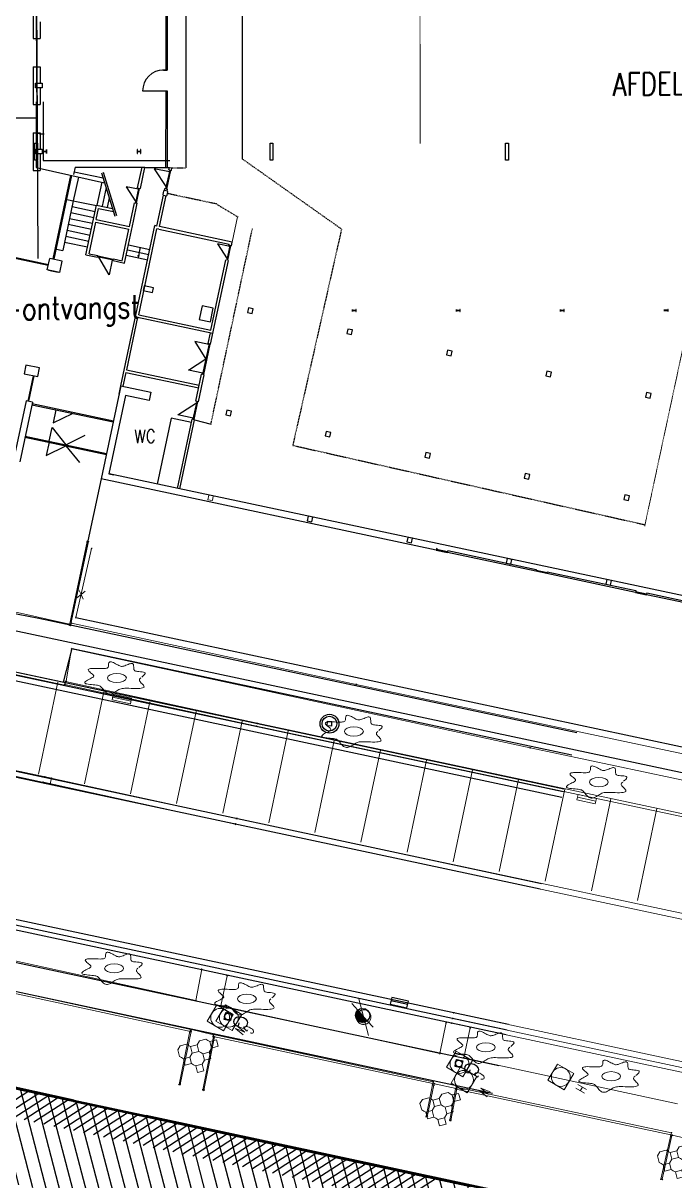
# Model space of a CAD drawing. Header units: millimetres. Extents: x 3476 to 38328, y 1439 to 26921.
# Drawn here: x 6747 to 10207, y 4517 to 10658 of the extents above; entities that cross this region are included whole.
import ezdxf

# ---------------------------------------------------------------- set-up
doc = ezdxf.new("R2010")
doc.units = ezdxf.units.MM
doc.header["$LTSCALE"] = 100
doc.header["$MEASUREMENT"] = 0
doc.linetypes.add('DASHDOT', pattern=[1, 0.5, -0.25, 0, -0.25])
doc.linetypes.add('DOT', pattern=[0.055, 0.03, -0.025])
doc.layers.get('0').update_dxf_attribs({"linetype": 'CONTINUOUS'})
for name, color, linetype in [('--W-KINKERS-BESTAAND-Z', 7, 'CONTINUOUS'), ('A-CIRCULATIE', 4, 'CONTINUOUS'), ('A-KOLOM', 7, 'CONTINUOUS'), ('A-MUUR', 7, 'CONTINUOUS'), ('B-01', 7, 'CONTINUOUS'), ('B-02', 7, 'CONTINUOUS'), ('B-05', 7, 'CONTINUOUS'), ('B-06', 7, 'CONTINUOUS'), ('B-07', 7, 'CONTINUOUS'), ('B-HUISNRS', 7, 'CONTINUOUS'), ('BT-AFSL', 7, 'CONTINUOUS'), ('BT-BEPL', 7, 'CONTINUOUS'), ('BT-GEBO1', 7, 'CONTINUOUS'), ('BT-GEBO2', 7, 'CONTINUOUS'), ('BT-KAPA', 7, 'CONTINUOUS'), ('BT-WEG1', 7, 'CONTINUOUS'), ('BT-WEG2', 7, 'CONTINUOUS'), ('C-LINE-D025', 7, 'DASHDOT'), ('CIRCULATIE', 4, 'DOT'), ('DEUR', 4, 'CONTINUOUS'), ('G-PARKEERVAK-GEMEENTE', 1, 'CONTINUOUS'), ('KOLOM', 3, 'CONTINUOUS'), ('L-GEBOUWEN', 7, 'CONTINUOUS'), ('L-VELDDATA', 7, 'CONTINUOUS'), ('MUUR', 7, 'CONTINUOUS'), ('STRATEN', 5, 'CONTINUOUS'), ('TEKST', 4, 'CONTINUOUS'), ('wand', 6, 'CONTINUOUS')]:
    doc.layers.add(name, color=color, linetype=linetype)
doc.styles.add('ROMANS', font='romans', dxfattribs={"width": 0.7})
doc.styles.get("Standard").update_dxf_attribs({"font": 'romans.shx', "width": 0.7, "height": 62.5})

# ---------------------------------------------------------------- blocks, each defined once
blk = doc.blocks.new('BEPLANTINGEN_LOOFBOOM')
at = {"color": 0, "lineweight": 20}
for p, q in [((-0.33, 1.2), (-0.28, 1.255)), ((-0.28, 1.255), (-0.23, 1.32)), ((-0.23, 1.32), (-0.18, 1.395)), ((-0.18, 1.395), (-0.125, 1.475)), ((-0.125, 1.475), (-0.075, 1.55)), ((-0.075, 1.55), (-0.02, 1.62)), ((-0.02, 1.62), (0.035, 1.68)), ((0.035, 1.68), (0.09, 1.72)), ((0.09, 1.72), (0.145, 1.74)), ((0.145, 1.74), (0.2, 1.74)), ((0.2, 1.74), (0.255, 1.72)), ((0.255, 1.72), (0.315, 1.68)), ((0.315, 1.68), (0.37, 1.62)), ((0.37, 1.62), (0.43, 1.535)), ((0.43, 1.535), (0.49, 1.435)), ((0.49, 1.435), (0.545, 1.33)), ((0.545, 1.33), (0.6, 1.22)), ((-1.255, 0.96), (-1.225, 1.015)), ((-1.255, 0.895), (-1.255, 0.96)), ((-1.245, 0.815), (-1.255, 0.895)), ((-1.215, 0.735), (-1.245, 0.815)), ((-1.225, 1.015), (-1.16, 1.055)), ((-1.19, 0.655), (-1.215, 0.735)), ((-1.16, 0.585), (-1.19, 0.655)), ((-1.16, 1.055), (-1.075, 1.075)), ((-1.075, 1.075), (-0.975, 1.085)), ((-0.975, 1.085), (-0.865, 1.09)), ((-0.865, 1.09), (-0.75, 1.09)), ((-0.65, 1.09), (-0.565, 1.095)), ((-0.565, 1.095), (-0.495, 1.105)), ((-0.495, 1.105), (-0.43, 1.13)), ((-0.43, 1.13), (-0.375, 1.16)), ((-0.375, 1.16), (-0.33, 1.2)), ((0.6, 1.22), (0.655, 1.11)), ((0.655, 1.11), (0.705, 1.015)), ((0.705, 1.015), (0.755, 0.935)), ((0.755, 0.935), (0.8, 0.87)), ((0.8, 0.87), (0.845, 0.82)), ((0.845, 0.82), (0.9, 0.78)), ((0.9, 0.78), (0.96, 0.75)), ((0.96, 0.75), (1.035, 0.73)), ((1.035, 0.73), (1.12, 0.715)), ((1.12, 0.715), (1.215, 0.705)), ((1.215, 0.705), (1.31, 0.69)), ((1.31, 0.69), (1.41, 0.68)), ((1.41, 0.68), (1.5, 0.665)), ((1.5, 0.665), (1.575, 0.645)), ((1.575, 0.645), (1.635, 0.615)), ((1.635, 0.615), (1.68, 0.58)), ((-1.73, -0.015), (-1.685, 0.025)), ((-1.685, 0.025), (-1.625, 0.07)), ((-1.625, 0.07), (-1.555, 0.115)), ((-1.555, 0.115), (-1.475, 0.165)), ((-1.475, 0.165), (-1.4, 0.215)), ((-1.4, 0.215), (-1.325, 0.26)), ((-1.325, 0.26), (-1.26, 0.305)), ((-1.26, 0.305), (-1.21, 0.345)), ((-1.21, 0.345), (-1.175, 0.385)), ((-1.175, 0.385), (-1.15, 0.425)), ((-1.145, 0.525), (-1.16, 0.585)), ((-1.15, 0.425), (-1.145, 0.47)), ((-1.145, 0.47), (-1.145, 0.525)), ((1.495, 0.075), (1.42, -0.015)), ((1.565, 0.165), (1.495, 0.075)), ((1.625, 0.255), (1.565, 0.165)), ((1.675, 0.34), (1.625, 0.255)), ((1.705, 0.415), (1.675, 0.34)), ((1.68, 0.58), (1.705, 0.535)), ((1.705, 0.535), (1.715, 0.48)), ((1.715, 0.48), (1.705, 0.415)), ((-1.765, -0.085), (-1.755, -0.055)), ((-1.755, -0.12), (-1.765, -0.085)), ((-1.755, -0.055), (-1.73, -0.015)), ((-1.73, -0.15), (-1.755, -0.12)), ((-1.69, -0.175), (-1.73, -0.15)), ((-1.635, -0.205), (-1.69, -0.175)), ((-1.57, -0.23), (-1.635, -0.205)), ((-1.495, -0.255), (-1.57, -0.23)), ((-1.425, -0.28), (-1.495, -0.255)), ((-1.355, -0.31), (-1.425, -0.28)), ((-1.295, -0.335), (-1.355, -0.31)), ((-1.25, -0.365), (-1.295, -0.335)), ((-1.22, -0.395), (-1.25, -0.365)), ((-1.24, -0.665), (-1.215, -0.59)), ((-1.205, -0.43), (-1.22, -0.395)), ((-1.215, -0.59), (-1.205, -0.525)), ((-1.2, -0.475), (-1.205, -0.43)), ((-1.205, -0.525), (-1.2, -0.475)), ((1.205, -0.365), (1.2, -0.42)), ((1.2, -0.42), (1.205, -0.48)), ((1.22, -0.31), (1.205, -0.365)), ((1.205, -0.48), (1.225, -0.55)), ((1.25, -0.25), (1.22, -0.31)), ((1.225, -0.55), (1.25, -0.625)), ((1.295, -0.185), (1.25, -0.25)), ((1.355, -0.105), (1.295, -0.185)), ((1.42, -0.015), (1.355, -0.105)), ((-1.35, -1.075), (-1.34, -1.005)), ((-1.35, -1.135), (-1.35, -1.075)), ((-1.34, -1.175), (-1.35, -1.135)), ((-1.34, -1.005), (-1.32, -0.925)), ((-1.315, -1.2), (-1.34, -1.175)), ((-1.32, -0.925), (-1.295, -0.84)), ((-1.285, -1.215), (-1.315, -1.2)), ((-1.295, -0.84), (-1.265, -0.75)), ((-1.24, -1.215), (-1.285, -1.215)), ((-1.265, -0.75), (-1.24, -0.665)), ((-1.185, -1.2), (-1.24, -1.215)), ((-1.125, -1.17), (-1.185, -1.2)), ((-1.055, -1.135), (-1.125, -1.17)), ((-0.985, -1.095), (-1.055, -1.135)), ((-0.915, -1.055), (-0.985, -1.095)), ((-0.845, -1.02), (-0.915, -1.055)), ((-0.78, -1), (-0.845, -1.02)), ((-0.72, -0.985), (-0.78, -1)), ((-0.67, -0.99), (-0.72, -0.985)), ((-0.625, -1.01), (-0.67, -0.99)), ((-0.58, -1.04), (-0.625, -1.01)), ((-0.54, -1.09), (-0.58, -1.04)), ((-0.5, -1.155), (-0.54, -1.09)), ((-0.455, -1.235), (-0.5, -1.155)), ((0.385, -1.21), (0.345, -1.265)), ((0.425, -1.175), (0.385, -1.21)), ((0.465, -1.15), (0.425, -1.175)), ((0.51, -1.135), (0.465, -1.15)), ((0.565, -1.135), (0.51, -1.135)), ((0.635, -1.145), (0.565, -1.135)), ((0.71, -1.16), (0.635, -1.145)), ((0.8, -1.18), (0.71, -1.16)), ((0.895, -1.2), (0.8, -1.18)), ((0.99, -1.225), (0.895, -1.2)), ((1.08, -1.24), (0.99, -1.225)), ((1.25, -0.625), (1.28, -0.71)), ((1.28, -0.71), (1.31, -0.8)), ((1.33, -1.205), (1.285, -1.23)), ((1.31, -0.8), (1.34, -0.89)), ((1.36, -1.165), (1.33, -1.205)), ((1.34, -0.89), (1.36, -0.975)), ((1.36, -0.975), (1.375, -1.05)), ((1.375, -1.115), (1.36, -1.165)), ((1.375, -1.05), (1.375, -1.115)), ((-0.41, -1.325), (-0.455, -1.235)), ((-0.365, -1.42), (-0.41, -1.325)), ((-0.315, -1.515), (-0.365, -1.42)), ((-0.27, -1.6), (-0.315, -1.515)), ((-0.22, -1.675), (-0.27, -1.6)), ((-0.17, -1.725), (-0.22, -1.675)), ((-0.12, -1.76), (-0.17, -1.725)), ((-0.075, -1.78), (-0.12, -1.76)), ((-0.025, -1.775), (-0.075, -1.78)), ((0.025, -1.75), (-0.025, -1.775)), ((0.075, -1.71), (0.025, -1.75)), ((0.12, -1.65), (0.075, -1.71)), ((0.17, -1.575), (0.12, -1.65)), ((0.215, -1.495), (0.17, -1.575)), ((0.26, -1.41), (0.215, -1.495)), ((0.305, -1.335), (0.26, -1.41)), ((0.345, -1.265), (0.305, -1.335)), ((1.16, -1.245), (1.08, -1.24)), ((1.23, -1.245), (1.16, -1.245)), ((1.285, -1.23), (1.23, -1.245))]:
    blk.add_line(p, q, dxfattribs=at)
blk.add_circle((0, 0), 0.5, dxfattribs=at)
at = {"flags": 1}
for tag, p in [('POINTNUMBER', (0, 0)), ('COMMENT', (0, -1.25))]:
    blk.add_attdef(tag, p, '', height=1, dxfattribs=at)
blk = doc.blocks.new('INVISIBLE')
at = {"color": 0, "lineweight": 9}
for p, q in [((-0.0375, 0), (0.0375, 0)), ((0, -0.0375), (0, 0.0375))]:
    blk.add_line(p, q, dxfattribs=at)
at = {"flags": 1}
for tag, p in [('POINTNUMBER', (0, 0)), ('COMMENT', (0, -1.25))]:
    blk.add_attdef(tag, p, '', height=1, dxfattribs=at)
blk = doc.blocks.new('AFSLUITING_HOUTPRIKKEL')
at = {"color": 0, "lineweight": 5}
blk.add_line((0, 0), (3, 0), dxfattribs=at)
at = {"color": 0, "lineweight": 20}
for q in [(0.825, 0.175), (0.825, -0.175), (1.175, 0.175), (1.175, -0.175)]:
    blk.add_line((1, 0), q, dxfattribs=at)
blk = doc.blocks.new('WEGEN_STRAATKOLK')
at = {"color": 0, "lineweight": 20}
for p, q in [((-0.5, 0.15), (0.5, 0.15)), ((-0.5, -0.15), (-0.5, 0.15)), ((-0.5, 0), (0.5, 0)), ((0.5, -0.15), (0.5, 0.15)), ((-0.5, -0.15), (0.5, -0.15))]:
    blk.add_line(p, q, dxfattribs=at)
at = {"flags": 1}
for tag, p in [('POINTNUMBER', (0, 0)), ('COMMENT', (0, -1.25))]:
    blk.add_attdef(tag, p, '', height=1, dxfattribs=at)
blk = doc.blocks.new('PALEN_VERLICHTING')
h = blk.add_hatch(color=0)
edge = h.paths.add_edge_path()
edge.add_line((-0.275, -0.275), (0.275, 0.275))
edge.add_arc((0, 0), 0.389, -135, 45, ccw=False)
at = {"color": 0, "lineweight": 20}
blk.add_line((-0.705, -0.705), (0.71, 0.705), dxfattribs=at)
for start, end in [(45, 225), (225, 45)]:
    blk.add_arc((0, 0), 0.389, start, end, dxfattribs=at)
at = {"flags": 1}
for tag, p in [('POINTNUMBER', (0, 0)), ('COMMENT', (0, -1.25))]:
    blk.add_attdef(tag, p, '', height=1, dxfattribs=at)
blk = doc.blocks.new('STRMEUB_STRAATKAP_G')
at = {"color": 0, "lineweight": 20}
for p, q in [((-0.5, -0.5), (-0.5, 0.5)), ((-0.5, 0.5), (0.5, 0.5)), ((0.5, -0.5), (0.5, 0.5)), ((-0.5, -0.5), (0.5, -0.5))]:
    blk.add_line(p, q, dxfattribs=at)
blk.add_circle((0, 0), 0.5, dxfattribs=at)
at = {"color": 0, "insert": (0, 1.25), "char_height": 0.525, "width": 0.80566, "attachment_point": 5}
blk.add_mtext('\\Ftxt.shx|b0;G', dxfattribs=at)
at = {"flags": 1}
for tag, p in [('POINTNUMBER', (0, 0)), ('COMMENT', (0, -1.25))]:
    blk.add_attdef(tag, p, '', height=1, dxfattribs=at)
blk = doc.blocks.new('STRMEUB_STRAATKAP_W')
at = {"color": 0, "lineweight": 20}
for p, q in [((-0.5, -0.5), (-0.5, 0.5)), ((-0.5, 0.5), (0.5, 0.5)), ((0.5, -0.5), (0.5, 0.5)), ((-0.5, -0.5), (0.5, -0.5))]:
    blk.add_line(p, q, dxfattribs=at)
blk.add_circle((0, 0), 0.5, dxfattribs=at)
at = {"color": 0, "insert": (0, 1.25), "char_height": 0.525, "width": 0.91553, "attachment_point": 5}
blk.add_mtext('\\Ftxt.shx|b0;W', dxfattribs=at)
at = {"flags": 1}
for tag, p in [('POINTNUMBER', (0, 0)), ('COMMENT', (0, -1.25))]:
    blk.add_attdef(tag, p, '', height=1, dxfattribs=at)
blk = doc.blocks.new('VERHARDING_SIERTEGELS')
at = {"color": 0, "lineweight": 20}
for p, q in [((-1, 0.5), (-0.75, 0.75)), ((-0.75, 0.75), (-0.5, 0.5)), ((-0.25, 0.5), (0, 0.75)), ((0, 0.75), (0.25, 0.5)), ((0.5, 0.5), (0.75, 0.75)), ((0.75, 0.75), (1, 0.5)), ((-1, 0.5), (-0.75, 0.245)), ((-0.75, 0.25), (-0.5, 0.5)), ((-0.75, 0.125), (-0.75, 0.25)), ((-0.75, 0), (-0.75, 0.125)), ((-0.75, 0), (-0.5, -0.25)), ((-0.5, 0.5), (-0.25, 0.5)), ((-0.25, 0.5), (0, 0.245)), ((-0.25, -0.25), (0, 0)), ((0, 0.25), (0.25, 0.5)), ((0, 0.125), (0, 0.25)), ((0, 0), (0, 0.125)), ((0, 0), (0.25, -0.25)), ((0.25, 0.5), (0.5, 0.5)), ((0.5, 0.5), (0.75, 0.245)), ((0.5, -0.25), (0.75, 0)), ((0.75, 0.25), (1, 0.5)), ((0.75, 0.125), (0.75, 0.25)), ((0.75, 0), (0.75, 0.125)), ((0.75, 0), (1, -0.25)), ((-0.5, -0.25), (-0.25, -0.25)), ((-0.25, -0.25), (0, -0.505)), ((0, -0.5), (0.25, -0.25)), ((0, -0.625), (0, -0.5)), ((0.25, -0.25), (0.5, -0.25)), ((0.5, -0.25), (0.75, -0.505)), ((0.75, -0.5), (1, -0.25)), ((0.75, -0.625), (0.75, -0.5)), ((0, -0.75), (0, -0.625)), ((0, -0.75), (0.25, -1)), ((0.25, -1), (0.5, -1)), ((0.5, -1), (0.75, -0.75)), ((0.75, -0.75), (0.75, -0.625))]:
    blk.add_line(p, q, dxfattribs=at)
at = {"flags": 1}
for tag, p in [('POINTNUMBER', (0, 0)), ('COMMENT', (0, -1.25))]:
    blk.add_attdef(tag, p, '', height=1, dxfattribs=at)
blk = doc.blocks.new('STRMEUB_BRANDKRAAN')
at = {"color": 0, "lineweight": 20}
for p, q in [((-0.5, -0.5), (-0.5, 0.5)), ((-0.5, 0.5), (0.5, 0.5)), ((0.5, -0.5), (0.5, 0.5)), ((-0.5, -0.5), (0.5, -0.5))]:
    blk.add_line(p, q, dxfattribs=at)
blk.add_circle((0, 0), 0.5, dxfattribs=at)
at = {"color": 0, "insert": (0, 1.25), "char_height": 0.525, "width": 0.84229, "attachment_point": 5}
blk.add_mtext('\\Ftxt.shx|b0;H', dxfattribs=at)
at = {"flags": 1}
for tag, p in [('POINTNUMBER', (0, 0)), ('COMMENT', (0, -1.25))]:
    blk.add_attdef(tag, p, '', height=1, dxfattribs=at)
blk = doc.blocks.new('061')
for p, q in [((-0.126, -0.126), (-0.126, 0.126)), ((0.126, 0.126), (-0.126, 0.126)), ((0.126, 0.126), (0.126, -0.126)), ((-0.126, -0.126), (0.126, -0.126))]:
    blk.add_line(p, q)
for radius in [0.501, 0.392]:
    blk.add_circle((0, 0), radius)
blk = doc.blocks.new('0721')
at = {"color": 0}
for p, q in [((-0.18, 0.166), (-0.166, 0.18)), ((-0.18, 0.145), (-0.145, 0.18)), ((-0.18, 0.124), (-0.124, 0.18)), ((-0.18, 0.103), (-0.103, 0.18)), ((-0.18, 0.081), (-0.081, 0.18)), ((-0.18, 0.06), (-0.162, 0.078)), ((-0.18, 0.039), (-0.174, 0.045)), ((-0.18, 0.018), (-0.179, 0.019)), ((-0.078, 0.162), (-0.06, 0.18)), ((-0.045, 0.174), (-0.039, 0.18)), ((-0.019, 0.179), (-0.018, 0.18)), ((0.003, 0.18), (0.003, 0.18)), ((0.023, 0.179), (0.025, 0.18)), ((0.041, 0.175), (0.046, 0.18)), ((0.058, 0.171), (0.067, 0.18)), ((0.073, 0.165), (0.088, 0.18)), ((0.087, 0.158), (0.109, 0.18)), ((0.1, 0.15), (0.131, 0.18)), ((0.112, 0.141), (0.152, 0.18)), ((0.124, 0.131), (0.173, 0.18)), ((0.134, 0.12), (0.18, 0.166)), ((0.144, 0.108), (0.18, 0.144)), ((0.152, 0.096), (0.18, 0.123)), ((0.16, 0.082), (0.18, 0.102)), ((0.167, 0.068), (0.18, 0.081)), ((0.172, 0.052), (0.18, 0.06)), ((0.177, 0.035), (0.18, 0.038)), ((0.179, 0.016), (0.18, 0.017)), ((-0.18, -0.003), (-0.18, -0.003)), ((-0.18, -0.025), (-0.179, -0.023)), ((-0.18, -0.046), (-0.175, -0.041)), ((-0.18, -0.067), (-0.171, -0.058)), ((-0.18, -0.088), (-0.165, -0.073)), ((-0.18, -0.109), (-0.158, -0.087)), ((-0.18, -0.131), (-0.15, -0.1)), ((-0.18, -0.152), (-0.141, -0.112)), ((-0.18, -0.173), (-0.131, -0.124)), ((-0.166, -0.18), (-0.12, -0.134)), ((-0.144, -0.18), (-0.108, -0.144)), ((-0.123, -0.18), (-0.096, -0.152)), ((-0.102, -0.18), (-0.082, -0.16)), ((-0.081, -0.18), (-0.068, -0.167)), ((-0.06, -0.18), (-0.052, -0.172)), ((-0.038, -0.18), (-0.035, -0.177)), ((-0.017, -0.18), (-0.016, -0.179)), ((0.004, -0.18), (0.004, -0.18)), ((0.025, -0.18), (0.027, -0.178)), ((0.046, -0.18), (0.055, -0.171)), ((0.068, -0.18), (0.18, -0.068)), ((0.089, -0.18), (0.18, -0.089)), ((0.11, -0.18), (0.18, -0.11)), ((0.131, -0.18), (0.18, -0.131)), ((0.153, -0.18), (0.18, -0.153)), ((0.171, -0.055), (0.18, -0.046)), ((0.174, -0.18), (0.18, -0.174)), ((0.178, -0.027), (0.18, -0.025)), ((0.18, -0.004), (0.18, -0.004))]:
    blk.add_line(p, q, dxfattribs=at)
for p, q in [((-0.18, -0.18), (-0.18, 0.18)), ((-0.18, 0.18), (0.18, 0.18)), ((0.18, -0.18), (0.18, 0.18)), ((-0.18, -0.18), (0.18, -0.18))]:
    blk.add_line(p, q)
blk.add_circle((0, 0), 0.18)
blk.add_text('G', height=0.75).set_placement((-0.216, 0.353))
blk = doc.blocks.new('062')
for p, q in [((0.453, 0.18), (-0.453, 0.18)), ((-0.453, 0.18), (-0.453, -0.18)), ((-0.453, 0), (0.453, 0)), ((0.453, -0.18), (0.453, 0.18)), ((-0.453, -0.18), (0.453, -0.18))]:
    blk.add_line(p, q)
blk = doc.blocks.new('0533')
for p, q in [((0.265, 0.265), (-0.265, -0.265)), ((0.6, 0.6), (0.265, 0.265)), ((-0.269, -0.269), (-0.6, -0.6))]:
    blk.add_line(p, q)
at = {"color": 0}
for p, q in [((0.275, -0.254), (0.01, 0.01)), ((0.3, -0.226), (0.037, 0.037)), ((0.321, -0.194), (0.064, 0.064)), ((0.339, -0.159), (0.09, 0.09)), ((0.355, -0.122), (0.117, 0.117)), ((0.366, -0.08), (0.143, 0.143)), ((0.373, -0.034), (0.17, 0.17)), ((0.375, 0.018), (0.196, 0.196)), ((0.367, 0.079), (0.223, 0.223)), ((0.34, 0.158), (0.249, 0.249)), ((-0.181, -0.329), (-0.255, -0.255)), ((-0.093, -0.363), (-0.228, -0.228)), ((-0.029, -0.374), (-0.202, -0.202)), ((0.024, -0.374), (-0.175, -0.175)), ((0.071, -0.368), (-0.149, -0.149)), ((0.113, -0.357), (-0.122, -0.122)), ((0.152, -0.343), (-0.096, -0.096)), ((0.187, -0.325), (-0.069, -0.069)), ((0.219, -0.304), (-0.043, -0.043)), ((0.249, -0.281), (-0.016, -0.016))]:
    blk.add_line(p, q, dxfattribs=at)
blk.add_circle((0, 0), 0.375)

msp = doc.modelspace()

# ---------------------------------------------------------------- hatches: boundary and pattern name
at = {"layer": 'BT-GEBO2'}
h = msp.add_hatch(dxfattribs=at)
h.set_pattern_fill('_VERTICAAL', color=256, scale=100, angle=-120.3716, style=0, pattern_type=0)
h.set_pattern_definition([(284.6284, (20030.515, 51681.626), (65.5377, 17.105985), [])])
h.paths.add_polyline_path([(12064.86, 3353.09), (12169.32, 3842.06), (7398.2, 4861.27), (4384.47, 5509.82), (4279.11, 5021.05)])
at = {"layer": 'MUUR'}
h = msp.add_hatch(color=7, dxfattribs=at)
h.paths.add_polyline_path([(7367.77, 9423.67), (7359.67, 9425.39), (7357.25, 9414.03)])
h.paths.add_polyline_path([(7359.67, 9425.39), (7351.56, 9427.11), (7357.25, 9414.03)])

# ---------------------------------------------------------------- linework, layer by layer
at = {"layer": '--W-KINKERS-BESTAAND-Z'}
msp.add_lwpolyline([(4001.3, 11262.4), (3979.24, 10761.52), (3975.01, 10654.6), (4200.75, 10654.6), (4200.75, 10154.6), (6821.65, 10154.6), (6776.87, 16949.91), (6052.05, 16958.41), (6044.02, 18165.54), (4737.66, 18158.51), (4737.06, 18261.68), (4550.96, 18261.42), (4320.56, 15769.57), (4285.03, 15266.81), (4208.31, 14266.71), (4170.23, 13764.08), (4091.66, 12764.61), (4061.92, 12262.82)], close=True, dxfattribs=at)
at = {"layer": 'A-CIRCULATIE'}
for p, q in [((7612.75, 9889.63), (7612.75, 17768.38)), ((7912.75, 9936.26), (7912.75, 16172.19))]:
    msp.add_line(p, q, dxfattribs=at)
at = {"layer": 'A-KOLOM'}
for points in [[(6812.75, 10314.14), (6812.75, 10339.14), (6847.75, 10339.14), (6847.75, 10314.14)], [(8058.25, 10021.64), (8073.25, 10021.64), (8073.25, 9931.64), (8058.25, 9931.64)], [(9308.25, 10021.64), (9323.25, 10021.64), (9323.25, 9931.64), (9308.25, 9931.64)]]:
    msp.add_lwpolyline(points, close=True, dxfattribs=at)
at = {"layer": 'A-KOLOM', "color": 7}
for points in [[(6808.25, 10021.64), (6823.25, 10021.64), (6823.25, 9931.64), (6808.25, 9931.64)], [(6808.25, 10021.64), (6823.25, 10021.64), (6823.25, 9931.64), (6808.25, 9931.64)], [(6808.25, 10021.64), (6823.25, 10021.64), (6823.25, 9931.64), (6808.25, 9931.64)], [(6812.75, 9964.14), (6812.75, 9989.14), (6847.75, 9989.14), (6847.75, 9964.14)]]:
    msp.add_lwpolyline(points, close=True, dxfattribs=at)
for points in [[(6872.25, 9966.64), (6872.25, 9986.64), (6871.25, 9986.64), (6871.25, 9978.77, -0.4142135), (6869.45, 9976.97), (6856.05, 9976.97, -0.4142136), (6854.25, 9978.77), (6854.25, 9986.64), (6853.25, 9986.64), (6853.25, 9966.64), (6854.25, 9966.64), (6854.25, 9974.52, -0.4142136), (6856.05, 9976.32), (6869.45, 9976.32, -0.4142136), (6871.25, 9974.52), (6871.25, 9966.64)], [(7372.25, 9966.64), (7372.25, 9986.64), (7371.25, 9986.64), (7371.25, 9978.77, -0.4142135), (7369.45, 9976.97), (7356.05, 9976.97, -0.4142136), (7354.25, 9978.77), (7354.25, 9986.64), (7353.25, 9986.64), (7353.25, 9966.64), (7354.25, 9966.64), (7354.25, 9974.52, -0.4142136), (7356.05, 9976.32), (7369.45, 9976.32, -0.4142136), (7371.25, 9974.52), (7371.25, 9966.64)]]:
    msp.add_lwpolyline(points, format="xyb", close=True, dxfattribs=at)
at = {"layer": 'A-MUUR'}
for p, q in [((7504.75, 15296.64), (7504.75, 10409.11)), ((7512.75, 15296.64), (7512.75, 10409.11)), ((6800.75, 10776.64), (6800.75, 10576.64)), ((6837.75, 10664.14), (6837.75, 10576.64)), ((6800.75, 10576.64), (6837.75, 10576.64)), ((6800.75, 10426.64), (6837.75, 10426.64)), ((6800.75, 10426.64), (6800.75, 10226.64)), ((6837.75, 10426.64), (6837.75, 10339.14)), ((6837.75, 10314.14), (6837.75, 10226.64)), ((7493.75, 10298.32), (7512.75, 10298.32)), ((6800.75, 10226.64), (6837.75, 10226.64)), ((6800.75, 10076.64), (6837.75, 10076.64)), ((6800.75, 10076.64), (6800.75, 9876.64)), ((6837.75, 10076.64), (6837.75, 9989.14))]:
    msp.add_line(p, q, dxfattribs=at)
at = {"layer": 'A-MUUR', "color": 0, "linetype": 'ByBlock'}
for p, q in [((7504.75, 10298.32), (7503.25, 9892.52)), ((7512.75, 10298.32), (7512.75, 9892.53))]:
    msp.add_line(p, q, dxfattribs=at)
at = {"layer": 'A-MUUR', "color": 7}
for p in [(6837.75, 9964.14), (6800.75, 9876.64)]:
    msp.add_line(p, (6837.75, 9876.64), dxfattribs=at)
at = {"layer": 'B-01'}
for points in [[(6830.88, 7502.67), (9687.01, 6895.19)], [(6961.77, 7163.02), (7007.12, 7341.29), (9659.27, 6776.89)], [(6569.73, 7198.99), (9606.86, 6553.31)], [(6575.97, 7228.34), (9613.71, 6582.53)], [(6579.09, 7243.01), (9617.14, 6597.14)], [(6445.87, 6715.01), (9492.54, 6065.61)], [(6452.13, 6744.35), (9499.38, 6094.83)], [(6498.53, 5918.95), (9317.38, 5318.41)], [(6504.78, 5948.3), (9324.22, 5347.63)], [(6493.32, 5894.5), (9311.67, 5294.07)], [(6420.73, 5738.07), (9273.02, 5129.2)], [(6370.84, 5594.2), (9238.45, 4981.71)]]:
    msp.add_lwpolyline(points, dxfattribs=at)
at = {"layer": 'B-02'}
for p, q in [((6594.07, 4875.97), (6772.33, 4991.13)), ((6646.78, 4864.66), (6825.04, 4979.82)), ((6699.48, 4853.35), (6877.74, 4968.51)), ((6752.18, 4842.04), (6930.44, 4957.2)), ((6804.89, 4830.73), (6983.15, 4945.88)), ((6857.59, 4819.42), (7035.85, 4934.57)), ((6910.3, 4808.1), (7088.55, 4923.26)), ((6963, 4796.79), (7141.26, 4911.95)), ((7015.7, 4785.48), (7193.96, 4900.64)), ((7068.41, 4774.17), (7246.67, 4889.33)), ((7121.11, 4762.86), (7299.37, 4878.02)), ((7173.81, 4751.55), (7352.07, 4866.71)), ((7226.52, 4740.24), (7404.78, 4855.4)), ((7279.22, 4728.93), (7457.53, 4844.11)), ((7331.93, 4717.61), (7510.28, 4832.83)), ((7384.64, 4706.31), (7563.03, 4821.55)), ((7437.39, 4695.03), (7615.78, 4810.27)), ((7490.14, 4683.75), (7668.53, 4798.99)), ((7542.89, 4672.47), (7721.29, 4787.71)), ((7595.65, 4661.19), (7774.04, 4776.43)), ((7648.4, 4649.91), (7826.79, 4765.15)), ((7701.15, 4638.63), (7879.54, 4753.87)), ((7753.9, 4627.35), (7932.29, 4742.59)), ((7806.65, 4616.07), (7985.04, 4731.31)), ((7859.4, 4604.79), (8037.8, 4720.03)), ((7912.16, 4593.51), (8090.55, 4708.75)), ((7964.91, 4582.23), (8143.3, 4697.47)), ((8017.66, 4570.95), (8196.05, 4686.19)), ((8070.41, 4559.67), (8248.8, 4674.91)), ((8123.16, 4548.39), (8301.56, 4663.63)), ((8175.92, 4537.11), (8354.31, 4652.35)), ((8228.67, 4525.83), (8407.06, 4641.07)), ((8281.42, 4514.55), (8459.81, 4629.79)), ((8334.17, 4503.27), (8512.56, 4618.51)), ((8386.92, 4491.99), (8565.31, 4607.23)), ((8439.67, 4480.71), (8618.07, 4595.95)), ((8492.43, 4469.43), (8670.82, 4584.67)), ((8545.18, 4458.15), (8723.57, 4573.39)), ((8597.93, 4446.87), (8776.32, 4562.11)), ((8650.68, 4435.59), (8829.07, 4550.83)), ((8703.43, 4424.3), (8881.82, 4539.55)), ((8756.18, 4413.02), (8934.58, 4528.27))]:
    msp.add_line(p, q, dxfattribs=at)
for points in [[(4560.07, 3931.95), (4071.23, 4037.08), (4386.39, 5503.14), (6144.83, 5125.8), (7405.77, 4855.18), (9122.72, 4488.04)], [(7405.77, 4855.18), (9122.72, 4488.04)]]:
    msp.add_lwpolyline(points, dxfattribs=at)
at = {"layer": 'B-HUISNRS'}
msp.add_line((6569.33, 7552.77), (6830.88, 7502.67), dxfattribs=at)
at = {"layer": 'BT-AFSL'}
msp.add_line((7026.68, 7505.28), (12342.89, 6373.11), dxfattribs=at)
at = {"layer": 'BT-GEBO1', "linetype": 'Continuous', "lineweight": 50}
for p, q in [((7016.87, 4942.36), (4384.47, 5509.82)), ((7016.87, 4942.36), (7398.2, 4861.27)), ((12169.32, 3842.06), (7398.2, 4861.27))]:
    msp.add_line(p, q, dxfattribs=at)
at = {"layer": 'BT-WEG1', "lineweight": 9}
for p, q in [((7087.89, 7908.86), (6993.91, 7464.77)), ((7093.76, 7907.62), (6999.78, 7463.53)), ((6972.32, 7160.38), (4473.56, 7695.68)), ((6969.17, 7145.72), (4485.13, 7677.86)), ((6993.68, 7470.45), (6573.9, 7563.87)), ((8514.82, 7150.72), (7004.34, 7475.81)), ((6975.29, 7168.02), (7005.07, 7338.75)), ((7005.07, 7338.75), (9438.52, 6814.44)), ((7986.19, 6929.49), (6969.14, 7150.82)), ((7989.35, 6944.15), (6972.33, 7165.47)), ((10966.59, 6629.64), (8514.82, 7150.72)), ((10461.97, 6417.88), (7989.35, 6944.15)), ((10458.84, 6403.21), (7986.19, 6929.49)), ((9438.52, 6814.44), (12119.21, 6247.21)), ((6529.49, 5721.84), (7663.41, 5474.75)), ((7663.41, 5474.75), (7696.52, 5639.57)), ((7830.67, 5605.61), (7797.43, 5446.22)), ((7635.84, 5310.07), (6491.41, 5556.59)), ((7637.95, 5319.84), (6493.52, 5566.37)), ((7797.43, 5446.22), (8959.75, 5192.91)), ((9033.05, 5408.08), (11583.67, 4862.79)), ((8959.75, 5192.91), (8992.88, 5356.89)), ((9021.54, 5354.3), (11572.17, 4809)), ((9026.77, 5378.74), (11577.4, 4833.45)), ((7574.83, 5029.22), (7633.1, 5311.3)), ((7580.71, 5028), (7638.98, 5310.08)), ((7640.5, 5319.36), (7758.55, 5291.91)), ((7757.57, 5282.65), (7701.64, 5000.09)), ((7763.46, 5281.49), (7707.52, 4998.92)), ((8921.93, 5033.58), (7755.46, 5283.81)), ((8924.03, 5043.36), (7757.55, 5293.59)), ((9120.19, 5328.98), (9086.82, 5169.45)), ((9086.82, 5169.45), (10221.15, 4925.56)), ((8886.9, 4858.84), (8921.11, 5026.29)), ((8892.78, 4857.63), (8926.99, 5025.09)), ((8930.73, 5032.66), (9046.86, 5007.66)), ((9043.09, 5006.23), (9012.2, 4838.65)), ((9048.99, 5005.14), (9018.1, 4837.56)), ((10186.26, 4762.22), (9046.2, 5004.43)), ((10188.34, 4772), (9048.28, 5014.21)), ((10133.18, 4526.84), (10185.57, 4759.37)), ((10139.03, 4525.53), (10191.43, 4758.05)), ((10192.68, 4760.26), (10308.37, 4732.62))]:
    msp.add_line(p, q, dxfattribs=at)
at = {"layer": 'BT-WEG1', "linetype": 'Continuous', "lineweight": 5}
for p, q in [((7087.89, 7908.86), (7093.76, 7907.62)), ((6993.91, 7464.77), (6999.78, 7463.53)), ((6972.33, 7165.47), (6969.14, 7150.82)), ((6972.32, 7160.38), (6969.17, 7145.72)), ((6891.61, 6623.62), (6897.87, 6652.96)), ((7638.98, 5310.08), (7633.1, 5311.3)), ((7637.95, 5319.84), (7635.84, 5310.07)), ((7757.55, 5293.59), (7755.46, 5283.81)), ((7757.57, 5282.65), (7763.46, 5281.49)), ((8924.03, 5043.36), (8921.93, 5033.58)), ((7580.71, 5028), (7574.83, 5029.22)), ((7701.64, 5000.09), (7707.52, 4998.92)), ((8926.99, 5025.09), (8921.11, 5026.29)), ((9043.09, 5006.23), (9048.99, 5005.14)), ((9048.28, 5014.21), (9046.2, 5004.43)), ((8892.78, 4857.63), (8886.9, 4858.84)), ((9012.2, 4838.65), (9018.1, 4837.56)), ((10191.43, 4758.05), (10185.57, 4759.37)), ((10188.34, 4772), (10186.26, 4762.22)), ((10139.03, 4525.53), (10133.18, 4526.84))]:
    msp.add_line(p, q, dxfattribs=at)
at = {"layer": 'BT-WEG1', "linetype": 'Continuous', "lineweight": 9}
for p, q in [((4282.53, 7211.17), (6897.87, 6652.96)), ((4276.26, 7181.83), (6891.61, 6623.62)), ((7879.53, 6439.33), (6862.48, 6660.66)), ((7873.15, 6410.01), (6856.1, 6631.34)), ((10348.17, 5883.24), (7875.52, 6409.51)), ((10354.41, 5912.58), (7881.77, 6438.85))]:
    msp.add_line(p, q, dxfattribs=at)
at = {"layer": 'C-LINE-D025'}
for p, q in [((6821.99, 10074.35), (6833.99, 10074.36)), ((6859, 10069.38), (6834, 10069.36))]:
    msp.add_line(p, q, dxfattribs=at)
at = {"layer": 'CIRCULATIE', "linetype": 'ByBlock'}
msp.add_line((7512.75, 10409.11), (7488.06, 10409.11), dxfattribs=at)
at = {"layer": 'CIRCULATIE', "color": 7, "linetype": 'ByBlock'}
for p, q in [((7492.58, 10409.11), (7512.75, 10409.11)), ((7381.79, 10298.32), (7492.58, 10298.32)), ((7492.58, 10298.32), (7512.75, 10298.32))]:
    msp.add_line(p, q, dxfattribs=at)
at = {"layer": 'CIRCULATIE', "color": 7}
for p, q in [((7537.42, 9889.63), (7612.75, 9889.63)), ((7773.43, 9698.51), (7514.2, 9753.53)), ((7773.43, 9698.51), (7886.21, 9630.43)), ((7889.59, 9627.89), (7886.21, 9630.43))]:
    msp.add_line(p, q, dxfattribs=at)
at = {"layer": 'CIRCULATIE'}
for p, q in [((7912.75, 9936.26), (8437.58, 9565.41)), ((7744.48, 8531.34), (7965.12, 9570.95)), ((8437.58, 9565.41), (8178.67, 8418.35)), ((8178.67, 8418.35), (10048.37, 7997.51))]:
    msp.add_line(p, q, dxfattribs=at)
at = {"layer": 'CIRCULATIE', "color": 7, "linetype": 'Continuous', "lineweight": 0}
msp.add_line((7857.76, 9496.42), (7886.21, 9630.43), dxfattribs=at)
at = {"layer": 'CIRCULATIE', "lineweight": 0}
msp.add_line((10292.2, 9132.97), (10046.75, 7989.96), dxfattribs=at)
at = {"layer": 'CIRCULATIE', "color": 7, "linetype": 'ByBlock'}
msp.add_arc((7492.58, 10298.32), 110.79, 90, 180, dxfattribs=at)
at = {"layer": 'DEUR', "color": 7}
for p, q in [((7524.57, 9868.62), (7443.68, 9885.47)), ((7443.68, 9885.47), (7507.85, 9785.82)), ((7505.79, 9778.78), (7527.15, 9878.61)), ((7510.99, 9777.68), (7532.3, 9877.29)), ((7360.64, 9776.74), (7295.12, 9790.38)), ((7295.12, 9790.38), (7346.52, 9710.56)), ((7345.16, 9704.4), (7361.61, 9781.28)), ((7348.91, 9703.61), (7365.33, 9780.34)), ((7845.25, 9473.63), (7779.73, 9487.28)), ((7779.73, 9487.28), (7831.13, 9407.45)), ((7829.77, 9401.3), (7846.22, 9478.18)), ((7833.52, 9400.5), (7849.94, 9477.23)), ((7224.71, 9400.54), (7142.54, 9417.98)), ((7225.54, 9404.45), (7143.37, 9421.89)), ((7203.33, 9323.44), (7149.3, 9416.62)), ((7219.87, 9401.36), (7203.33, 9323.44)), ((7733.26, 8952.7), (7658.4, 8968.69)), ((7658.4, 8968.69), (7717.23, 8876.29)), ((7734.24, 8957.34), (7700.22, 8795.24)), ((7738.73, 8955.69), (7704.71, 8793.59)), ((7625.87, 8817.14), (7717.44, 8877.26)), ((7700.7, 8801.01), (7625.87, 8817.14)), ((6921.56, 8606.9), (6906.82, 8537.44)), ((7569.29, 8579.77), (7667.28, 8644.11)), ((7668.82, 8651.74), (7648.88, 8556.74)), ((7673.45, 8650.76), (7653.37, 8555.1)), ((6906.82, 8537.44), (7010.03, 8587.71)), ((7649.36, 8562.52), (7569.29, 8579.77)), ((6886.4, 8440.57), (6901.76, 8512.96)), ((6901.76, 8512.96), (6974.25, 8421.56)), ((6885.02, 8434.73), (6870.28, 8365.28)), ((6870.28, 8365.28), (6973.49, 8415.55)), ((6973.49, 8415.55), (7046.63, 8327.85)), ((6974.25, 8421.56), (7077.35, 8472.63))]:
    msp.add_line(p, q, dxfattribs=at)
at = {"layer": 'G-PARKEERVAK-GEMEENTE', "lineweight": 9}
for p, q in [((6931.35, 7162.07), (6828.46, 6674.09)), ((7175.97, 7110.49), (7073.08, 6622.51)), ((7420.59, 7058.91), (7317.7, 6570.94)), ((7665.21, 7007.33), (7562.32, 6519.36)), ((7909.83, 6955.75), (7806.94, 6467.78)), ((8154.45, 6904.17), (8051.56, 6416.2)), ((8399.07, 6852.6), (8296.18, 6364.62)), ((8643.7, 6801.02), (8540.8, 6313.04)), ((8888.32, 6749.44), (8785.43, 6261.46)), ((9132.94, 6697.86), (9030.05, 6209.88)), ((9377.56, 6646.28), (9274.67, 6158.3)), ((9622.18, 6594.7), (9519.29, 6106.72)), ((9866.8, 6543.12), (9763.91, 6055.14)), ((10111.42, 6491.54), (10008.53, 6003.57))]:
    msp.add_line(p, q, dxfattribs=at)
at = {"layer": 'KOLOM', "color": 7, "lineweight": 0}
for p, q in [((7943.24, 9147.57), (7938.05, 9123.11)), ((7938.05, 9123.11), (7962.51, 9117.92)), ((7967.7, 9142.38), (7943.24, 9147.57)), ((7962.51, 9117.92), (7967.7, 9142.38)), ((7828.02, 8604.66), (7822.83, 8580.21)), ((7828.47, 8604.57), (7823.28, 8580.11)), ((7852.48, 8599.47), (7828.02, 8604.66)), ((7852.93, 8599.38), (7828.47, 8604.57)), ((7847.29, 8575.02), (7852.48, 8599.47)), ((7822.83, 8580.21), (7847.29, 8575.02))]:
    msp.add_line(p, q, dxfattribs=at)
at = {"layer": 'KOLOM', "lineweight": 0}
for p, q in [((7732.52, 8154.68), (7727.33, 8130.23)), ((7727.33, 8130.23), (7751.79, 8125.04)), ((7751.79, 8125.04), (7756.98, 8149.49))]:
    msp.add_line(p, q, dxfattribs=at)
at = {"layer": 'KOLOM', "color": 7}
for points in [[(7938.05, 9123.11), (7962.51, 9117.92), (7967.7, 9142.38), (7943.24, 9147.57)], [(8466.29, 9011.01), (8490.74, 9005.82), (8495.93, 9030.27), (8471.48, 9035.46)], [(8994.52, 8898.9), (9018.98, 8893.71), (9024.17, 8918.16), (8999.71, 8923.35)], [(9522.76, 8786.79), (9547.21, 8781.6), (9552.4, 8806.05), (9527.95, 8811.24)], [(10050.99, 8674.68), (10075.45, 8669.49), (10080.64, 8693.95), (10056.18, 8699.14)], [(7823.28, 8580.11), (7847.74, 8574.92), (7852.93, 8599.38), (7828.47, 8604.57)], [(8351.06, 8468.1), (8375.52, 8462.91), (8380.71, 8487.36), (8356.25, 8492.55)], [(8879.3, 8355.99), (8903.75, 8350.8), (8908.94, 8375.25), (8884.49, 8380.44)], [(9407.53, 8243.88), (9431.99, 8238.69), (9437.18, 8263.15), (9412.72, 8268.34)], [(9935.77, 8131.77), (9960.22, 8126.58), (9965.41, 8151.04), (9940.96, 8156.23)]]:
    msp.add_lwpolyline(points, close=True, dxfattribs=at)
for points in [[(8494.98, 9138.13), (8494.99, 9128.13), (8495.84, 9128.13), (8495.83, 9131.65, -0.4142135), (8497.03, 9132.85), (8512.93, 9132.85, -0.4142136), (8514.13, 9131.66), (8514.14, 9128.14), (8514.99, 9128.14), (8514.98, 9138.14), (8514.13, 9138.14), (8514.13, 9134.62, -0.4142136), (8512.93, 9133.41), (8497.03, 9133.41, -0.4142136), (8495.83, 9134.61), (8495.83, 9138.13)], [(9047.09, 9138.52), (9047.1, 9128.52), (9047.95, 9128.52), (9047.94, 9132.04, -0.4142135), (9049.14, 9133.24), (9065.04, 9133.24, -0.4142136), (9066.24, 9132.04), (9066.25, 9128.52), (9067.1, 9128.52), (9067.09, 9138.52), (9066.24, 9138.52), (9066.24, 9135, -0.4142136), (9065.04, 9133.8), (9049.14, 9133.8, -0.4142136), (9047.94, 9135), (9047.94, 9138.52)], [(9599.2, 9138.9), (9599.2, 9128.9), (9600.05, 9128.9), (9600.05, 9132.42, -0.4142135), (9601.25, 9133.62), (9617.15, 9133.63, -0.4142136), (9618.35, 9132.43), (9618.35, 9128.91), (9619.2, 9128.91), (9619.2, 9138.91), (9618.35, 9138.91), (9618.35, 9135.39, -0.4142136), (9617.15, 9134.19), (9601.25, 9134.18, -0.4142136), (9600.05, 9135.38), (9600.05, 9138.9)], [(10151.31, 9139.29), (10151.31, 9129.29), (10152.16, 9129.29), (10152.16, 9132.81, -0.4142135), (10153.36, 9134.01), (10169.26, 9134.01, -0.4142136), (10170.46, 9132.81), (10170.46, 9129.29), (10171.31, 9129.29), (10171.31, 9139.29), (10170.46, 9139.29), (10170.46, 9135.77, -0.4142136), (10169.26, 9134.57), (10153.36, 9134.57, -0.4142136), (10152.16, 9135.77), (10152.16, 9139.29)]]:
    msp.add_lwpolyline(points, format="xyb", close=True, dxfattribs=at)
at = {"layer": 'KOLOM'}
for points in [[(8255.57, 8018.12), (8280.02, 8012.93), (8285.21, 8037.39), (8260.76, 8042.58)], [(8783.8, 7906.01), (8808.26, 7900.82), (8813.45, 7925.28), (8788.99, 7930.47)], [(9312.03, 7793.9), (9336.49, 7788.71), (9341.68, 7813.17), (9317.22, 7818.36)], [(9840.27, 7681.8), (9864.72, 7676.61), (9869.91, 7701.06), (9845.46, 7706.25)]]:
    msp.add_lwpolyline(points, close=True, dxfattribs=at)
at = {"layer": 'L-GEBOUWEN'}
msp.add_line((6801.93, 14972.38), (6824.68, 9408.53), dxfattribs=at)
at = {"layer": 'L-VELDDATA', "linetype": 'Continuous'}
msp.add_line((4934.62, 7812.32), (12328.84, 6238.91), dxfattribs=at)
at = {"layer": 'MUUR'}
for p, q in [((6816.67, 10239.65), (6816.67, 9891.9)), ((6853.67, 10239.65), (6853.67, 9929.43)), ((7566.19, 8189.98), (7644.04, 8556.81)), ((7579.88, 8187.08), (7657.73, 8553.91)), ((8940.68, 7862.49), (7161.77, 8240.04)), ((11979.43, 7253.36), (7228.74, 8261.6)), ((8942.76, 7872.28), (8940.68, 7862.49)), ((8940.68, 7862.49), (8999.38, 7850.04)), ((8941.72, 7867.38), (9000.41, 7854.93)), ((9001.45, 7859.82), (8999.38, 7850.04)), ((9001.45, 7859.82), (9470.99, 7760.17)), ((9468.92, 7750.39), (8999.38, 7850.04)), ((9470.99, 7760.17), (9468.92, 7750.39)), ((9527.61, 7737.93), (9468.92, 7750.39)), ((9528.65, 7742.82), (9469.96, 7755.28)), ((9529.69, 7747.71), (9527.61, 7737.93)), ((9997.15, 7638.28), (9527.61, 7737.93)), ((9529.69, 7747.71), (9999.23, 7648.06)), ((9999.23, 7648.06), (9997.15, 7638.28)), ((9997.15, 7638.28), (10055.85, 7625.82)), ((9998.19, 7643.17), (10056.88, 7630.71)), ((10057.92, 7635.6), (10055.85, 7625.82)), ((10525.39, 7526.17), (10055.85, 7625.82)), ((10057.92, 7635.6), (10527.46, 7535.95))]:
    msp.add_line(p, q, dxfattribs=at)
at = {"layer": 'MUUR', "color": 7}
for p, q in [((6816.67, 9891.9), (7180.22, 9811.44)), ((6853.67, 9929.43), (7526.48, 9929.43)), ((7023.66, 9894.15), (7015.48, 9855.61)), ((7023.66, 9894.15), (7393.87, 9894.41)), ((7355.41, 9783.46), (7378.96, 9894.4)), ((7370.08, 9780.35), (7393.88, 9892.45)), ((7393.88, 9892.45), (7393.87, 9894.41)), ((7393.88, 9892.45), (7523.72, 9892.54)), ((7520.92, 9879.31), (7523.72, 9892.54)), ((7523.72, 9892.54), (7537.42, 9889.63)), ((7534.72, 9876.91), (7537.42, 9889.63)), ((6998.45, 9850.02), (6904.41, 9406.89)), ((7004.32, 9848.77), (6910.28, 9405.64)), ((7040.52, 9841.09), (7013.94, 9715.88)), ((7018.39, 9869.3), (7172.51, 9836.59)), ((7163.98, 9864.4), (7234.56, 9634.17)), ((7172.59, 9867.04), (7243.16, 9636.81)), ((7521.02, 9879.82), (7534.72, 9876.91)), ((7165.24, 9814.62), (7139.29, 9692.35)), ((7187.88, 9786.44), (7166.68, 9686.53)), ((7355.41, 9783.46), (7370.08, 9780.35)), ((7497.57, 9769.32), (7499.85, 9780.04)), ((7499.85, 9780.04), (7513.54, 9777.14)), ((7511.27, 9766.42), (7513.54, 9777.14)), ((7013.94, 9715.88), (6957.99, 9452.25)), ((6971.88, 9724.81), (7013.94, 9715.88)), ((7013.94, 9715.88), (7136.22, 9689.93)), ((7204.79, 9731.27), (7194.07, 9680.72)), ((7312.02, 9579.02), (7338.8, 9705.2)), ((7333.44, 9607.69), (7353.48, 9702.09)), ((7338.8, 9705.2), (7353.48, 9702.09)), ((7457.67, 9581.33), (7492.59, 9745.85)), ((7471.37, 9578.42), (7506.29, 9742.94)), ((7000.65, 9653.28), (7122.93, 9627.32)), ((7007.3, 9684.58), (7129.57, 9658.63)), ((7080.79, 9428.75), (7136.84, 9692.86)), ((7135.94, 9616.38), (7148.4, 9675.08)), ((7136.84, 9692.86), (7222.11, 9674.77)), ((7148.4, 9675.08), (7227.14, 9658.37)), ((7221.71, 9676.09), (7221.46, 9674.91)), ((6987.37, 9590.67), (7109.64, 9564.72)), ((6994.01, 9621.97), (7116.29, 9596.02)), ((7097.33, 9434.44), (7132.83, 9601.71)), ((7132.83, 9601.71), (7308.91, 9564.34)), ((7135.94, 9616.38), (7312.02, 9579.02)), ((7266.61, 8734.03), (7446.91, 9583.61)), ((7286.21, 9385.15), (7333.44, 9607.69)), ((7457.67, 9581.33), (7446.91, 9583.61)), ((6974.08, 9528.06), (7096.36, 9502.11)), ((6980.72, 9559.37), (7103, 9533.42)), ((7273.41, 9397.07), (7308.91, 9564.34)), ((7360.85, 9110.67), (7457.7, 9567.01)), ((7468.46, 9564.73), (7457.7, 9567.01)), ((7468.46, 9564.73), (7841.16, 9485.63)), ((7857.76, 9496.42), (7471.37, 9578.42)), ((6388.13, 9478.63), (6881.07, 9374.02)), ((6388.96, 9482.55), (6881.9, 9377.93)), ((6915.93, 9461.18), (6957.99, 9452.25)), ((6967.44, 9496.76), (7089.71, 9470.81)), ((7306.76, 9481.99), (7420.24, 9457.91)), ((7368.88, 9468.81), (7357.25, 9414.03)), ((7839.92, 9479.76), (7841.16, 9485.63)), ((7853.61, 9476.85), (7839.92, 9479.76)), ((7853.61, 9476.85), (7857.76, 9496.42)), ((6875.68, 9348.58), (6888.75, 9410.21)), ((6955.27, 9396.09), (6888.75, 9410.21)), ((6942.19, 9334.47), (6955.27, 9396.09)), ((7080.79, 9428.75), (7142.41, 9415.67)), ((7097.33, 9434.44), (7144.28, 9424.47)), ((7142.41, 9415.67), (7144.28, 9424.47)), ((7224.58, 9398.23), (7226.45, 9407.03)), ((7224.58, 9398.23), (7286.21, 9385.15)), ((7226.45, 9407.03), (7273.41, 9397.07)), ((7295.14, 9427.21), (7408.61, 9403.13)), ((7300.95, 9454.6), (7414.42, 9430.52)), ((7742.85, 8954.97), (7837, 9398.59)), ((7744.31, 9029.29), (7823.31, 9401.5)), ((7744.31, 9029.29), (7823.31, 9401.5)), ((6942.19, 9334.47), (6875.68, 9348.58)), ((6882.03, 9347.23), (6906.49, 9342.04)), ((6906.49, 9342.04), (6933.39, 9336.33)), ((7390.49, 9264.88), (7385.3, 9240.43)), ((7385.3, 9240.43), (7434.72, 9229.94)), ((7439.91, 9254.39), (7390.49, 9264.88)), ((7434.72, 9229.94), (7439.91, 9254.39)), ((7355.01, 9097.6), (7295.84, 8818.81)), ((7355.01, 9097.6), (7755.1, 9012.69)), ((7360.85, 9110.67), (7744.31, 9029.29)), ((7729.16, 8957.88), (7741.41, 9015.6)), ((7742.85, 8954.97), (7729.16, 8957.88)), ((6762.47, 8844.09), (6752.72, 8798.12)), ((6834.86, 8828.73), (6762.47, 8844.09)), ((6752.72, 8798.12), (6825.1, 8782.75)), ((6800.65, 8787.94), (6772, 8652.95)), ((6804.56, 8787.11), (6775.91, 8652.12)), ((6825.1, 8782.75), (6834.86, 8828.73)), ((7292.94, 8805.12), (7277.37, 8731.75)), ((7292.94, 8805.12), (7679.33, 8723.11)), ((7295.84, 8818.81), (7682.24, 8736.81)), ((7664.38, 8652.68), (7694.7, 8795.5)), ((7678.08, 8649.77), (7708.39, 8792.59)), ((7708.39, 8792.59), (7694.7, 8795.5)), ((7266.61, 8734.03), (7161.77, 8240.04)), ((7257.27, 8690.01), (7266.61, 8734.03)), ((7266.61, 8734.03), (7426.06, 8700.19)), ((7290.52, 8682.95), (7202.29, 8267.21)), ((7416.71, 8656.17), (7290.52, 8682.95)), ((7426.06, 8700.19), (7416.71, 8656.17)), ((6763.07, 8654.38), (6703.4, 8373.09)), ((6796.33, 8647.32), (6729.4, 8331.8)), ((6796.33, 8647.32), (6763.07, 8654.38)), ((6793.55, 8634.07), (7225.92, 8542.3)), ((6794.79, 8639.94), (7227.16, 8548.17)), ((7678.08, 8649.77), (7664.38, 8652.68)), ((7532.91, 8563.06), (7458.58, 8212.82)), ((7640.52, 8540.22), (7532.91, 8563.06)), ((7657.73, 8553.91), (7644.04, 8556.81)), ((7657.73, 8553.91), (7744.93, 8531.24)), ((6757.01, 8461.9), (7189.38, 8370.14)), ((6758.05, 8466.79), (7190.42, 8375.03)), ((7202.29, 8267.21), (7229.19, 8261.51)), ((7229.19, 8261.51), (7204.74, 8266.7))]:
    msp.add_line(p, q, dxfattribs=at)
for points in [[(7491.17, 9746.15), (7508.77, 9742.41), (7512.33, 9744.72), (7516.07, 9762.33), (7513.76, 9765.89), (7496.15, 9769.63), (7492.59, 9767.32), (7488.85, 9749.71)], [(7385.3, 9240.43), (7434.72, 9229.94), (7439.91, 9254.39), (7390.49, 9264.88)], [(7682.71, 9085.75), (7741.4, 9073.29), (7756.97, 9146.66), (7698.28, 9159.11)]]:
    msp.add_lwpolyline(points, close=True, dxfattribs=at)
at = {"layer": 'STRATEN', "linetype": 'Continuous'}
msp.add_line((7161.77, 8240.04), (6999.42, 7484.65), dxfattribs=at)
at = {"layer": 'wand', "linetype": 'Continuous', "lineweight": 15, "const_width": 5}
msp.add_lwpolyline([(8853.73, 10823.32), (8855.18, 10018.67)], dxfattribs=at)

# ---------------------------------------------------------------- block references
at = {"layer": 'B-05', "xscale": 100, "yscale": 100, "zscale": 100, "rotation": 266.9660965618714}
msp.add_blockref('0533', (8549.43, 5394.9), dxfattribs=at)
at = {"layer": 'B-06', "xscale": 100, "yscale": 100, "zscale": 100}
for name, p, rotation in [('061', (8373.45, 6942.05), 266.9660965618714), ('062', (8744.41, 5462.43), 168.1260806806294)]:
    msp.add_blockref(name, p, dxfattribs=dict(at, rotation=rotation))
at = {"layer": 'B-07', "xscale": 100, "yscale": 100, "zscale": 100}
for p, rotation in [((7834.73, 5389.11), 256.6192301879134), ((9059.65, 5139.53), 257.6435194238133)]:
    msp.add_blockref('0721', p, dxfattribs=dict(at, rotation=rotation))
at = {"layer": 'BT-AFSL', "lineweight": 9, "yscale": 100, "zscale": 100}
for name, p, xscale, rotation in [('AFSLUITING_HOUTPRIKKEL', (7026.68, 7505.28), 125.0454651314539, 77.01601518481652), ('INVISIBLE', (7110.96, 7870.83), 100, 239.6284), ('INVISIBLE', (7026.68, 7505.28), 100, 239.6284)]:
    msp.add_blockref(name, p, dxfattribs=dict(at, xscale=xscale, rotation=rotation))
at = {"layer": 'BT-BEPL', "lineweight": 9, "extrusion": (0, 0.872438, 0.488725), "xscale": 99.99999999999982, "rotation": 59.62839999999994}
for p, yscale, zscale in [((-7245.42, -3535.16, 6254.94), 99.99999999999989, 100.0000000000009), ((-8503.59, -3393.38, 6009.16), 99.99999999999989, 100.0000000000009), ((-9802.98, -3267.7, 5771.58), 99.99999999999989, 100.0000000000009), ((-7229.88, -2785.88, 4909.11), 99.99999999999989, 100.0000000000009), ((-7935.41, -2705.36, 4768.95), 99.99999999999989, 100.0000000000009), ((-9203.49, -2553.96, 4559.15), 100.0000000000001, 100.0000000000001), ((-9868.56, -2507.36, 4409.23), 100.0000000000001, 100.0000000000001)]:
    msp.add_blockref('BEPLANTINGEN_LOOFBOOM', p, dxfattribs=dict(at, yscale=yscale, zscale=zscale))
at = {"layer": 'BT-GEBO1', "lineweight": 9, "xscale": 100, "yscale": 100, "zscale": 100, "rotation": 239.6284}
for p in [(7016.87, 4942.36), (7398.2, 4861.27)]:
    msp.add_blockref('INVISIBLE', p, dxfattribs=at)
at = {"layer": 'BT-KAPA', "lineweight": 9, "xscale": 100, "yscale": 100, "zscale": 100, "rotation": 239.6284}
for name, p in [('PALEN_VERLICHTING', (6662.26, 5787.93)), ('PALEN_VERLICHTING', (8555.09, 5385.53)), ('STRMEUB_STRAATKAP_W', (7793.47, 5381.96)), ('STRMEUB_STRAATKAP_G', (7839.43, 5382.46)), ('STRMEUB_STRAATKAP_G', (9063.67, 5137.58)), ('STRMEUB_STRAATKAP_W', (9087.22, 5053.01)), ('STRMEUB_BRANDKRAAN', (9601.46, 5068.56))]:
    msp.add_blockref(name, p, dxfattribs=at)
at = {"layer": 'BT-WEG1', "lineweight": 9, "xscale": 100, "yscale": 100, "zscale": 100}
for name, p, rotation in [('INVISIBLE', (7087.89, 7908.86), 239.6284), ('INVISIBLE', (7093.76, 7907.62), 239.6284), ('INVISIBLE', (6993.68, 7470.45), 239.6284), ('INVISIBLE', (6993.91, 7464.77), 239.6284), ('INVISIBLE', (6999.78, 7463.53), 239.6284), ('INVISIBLE', (7004.34, 7475.81), 239.6284), ('INVISIBLE', (7005.07, 7338.75), 239.6284), ('INVISIBLE', (6969.14, 7150.82), 239.6284), ('INVISIBLE', (6969.17, 7145.72), 239.6284), ('INVISIBLE', (6972.32, 7160.38), 239.6284), ('INVISIBLE', (6972.33, 7165.47), 239.6284), ('INVISIBLE', (6975.29, 7168.02), 239.6284), ('INVISIBLE', (8514.82, 7150.72), 239.6284), ('WEGEN_STRAATKOLK', (7271.43, 7072.9), 167.9378984991478), ('INVISIBLE', (7989.35, 6944.15), 239.6284), ('INVISIBLE', (7986.19, 6929.49), 239.6284), ('INVISIBLE', (9438.52, 6814.44), 239.6284), ('INVISIBLE', (6856.1, 6631.34), 239.6284), ('INVISIBLE', (6862.48, 6660.66), 239.6284), ('INVISIBLE', (6897.87, 6652.96), 239.6284), ('INVISIBLE', (6891.61, 6623.62), 239.6284), ('WEGEN_STRAATKOLK', (9738.63, 6541.97), 167.5753724294193), ('INVISIBLE', (7873.15, 6410.01), 239.6284), ('INVISIBLE', (7875.52, 6409.51), 239.6284), ('INVISIBLE', (7879.53, 6439.33), 239.6284), ('INVISIBLE', (7881.77, 6438.85), 239.6284), ('INVISIBLE', (7696.52, 5639.57), 239.6284), ('INVISIBLE', (7830.67, 5605.61), 239.6284), ('INVISIBLE', (7663.41, 5474.75), 239.6284), ('INVISIBLE', (7797.43, 5446.22), 239.6284), ('INVISIBLE', (9033.05, 5408.08), 239.6284), ('INVISIBLE', (8992.88, 5356.89), 239.6284), ('INVISIBLE', (9021.54, 5354.3), 239.6284), ('INVISIBLE', (9026.77, 5378.74), 239.6284), ('INVISIBLE', (7633.1, 5311.3), 239.6284), ('INVISIBLE', (7635.84, 5310.07), 239.6284), ('INVISIBLE', (7637.95, 5319.84), 239.6284), ('INVISIBLE', (7638.98, 5310.08), 239.6284), ('INVISIBLE', (7640.5, 5319.36), 239.6284), ('INVISIBLE', (7755.46, 5283.81), 239.6284), ('INVISIBLE', (7757.55, 5293.59), 239.6284), ('INVISIBLE', (7757.57, 5282.65), 239.6284), ('INVISIBLE', (7758.55, 5291.91), 239.6284), ('INVISIBLE', (7763.46, 5281.49), 239.6284), ('INVISIBLE', (9120.19, 5328.98), 239.6284), ('INVISIBLE', (8959.75, 5192.91), 239.6284), ('INVISIBLE', (9086.82, 5169.45), 239.6284), ('INVISIBLE', (8921.93, 5033.58), 239.6284), ('INVISIBLE', (8924.03, 5043.36), 239.6284), ('INVISIBLE', (8930.73, 5032.66), 239.6284), ('INVISIBLE', (7574.83, 5029.22), 239.6284), ('INVISIBLE', (7580.71, 5028), 239.6284), ('INVISIBLE', (7701.64, 5000.09), 239.6284), ('INVISIBLE', (7707.52, 4998.92), 239.6284), ('INVISIBLE', (8921.11, 5026.29), 239.6284), ('INVISIBLE', (8926.99, 5025.09), 239.6284), ('INVISIBLE', (9043.09, 5006.23), 239.6284), ('INVISIBLE', (9046.2, 5004.43), 239.6284), ('INVISIBLE', (9046.86, 5007.66), 239.6284), ('INVISIBLE', (9048.28, 5014.21), 239.6284), ('INVISIBLE', (9048.99, 5005.14), 239.6284), ('INVISIBLE', (8886.9, 4858.84), 239.6284), ('INVISIBLE', (8892.78, 4857.63), 239.6284), ('INVISIBLE', (9012.2, 4838.65), 239.6284), ('INVISIBLE', (9018.1, 4837.56), 239.6284), ('INVISIBLE', (10185.57, 4759.37), 239.6284), ('INVISIBLE', (10186.26, 4762.22), 239.6284), ('INVISIBLE', (10188.34, 4772), 239.6284), ('INVISIBLE', (10191.43, 4758.05), 239.6284), ('INVISIBLE', (10192.68, 4760.26), 239.6284), ('INVISIBLE', (10133.18, 4526.84), 239.6284), ('INVISIBLE', (10139.03, 4525.53), 239.6284)]:
    msp.add_blockref(name, p, dxfattribs=dict(at, rotation=rotation))
at = {"layer": 'BT-WEG2', "lineweight": 9, "xscale": 100, "yscale": 100, "zscale": 100, "rotation": 239.6284}
for p in [(7679.65, 5204.21), (8965.61, 4920.6), (10225.85, 4642.17)]:
    msp.add_blockref('VERHARDING_SIERTEGELS', p, dxfattribs=at)

# ---------------------------------------------------------------- texts
at = {"layer": 'MUUR', "color": 7, "style": 'ROMANS', "oblique": 1.05, "width": 0.85}
msp.add_text('WC', height=70, rotation=1.05, dxfattribs=at).set_placement((7336.82, 8430.52))
at = {"layer": 'TEKST', "color": 7, "style": 'ROMANS', "oblique": 1.05, "width": 0.8}
for s, p in [('AFDELING Verzending', (9877.46, 10271.62)), ('Receptioniste-ontvangst', (5782.88, 9065.66))]:
    msp.add_text(s, height=120, rotation=1.05, dxfattribs=at).set_placement(p)

doc.saveas('drawing.dxf')
